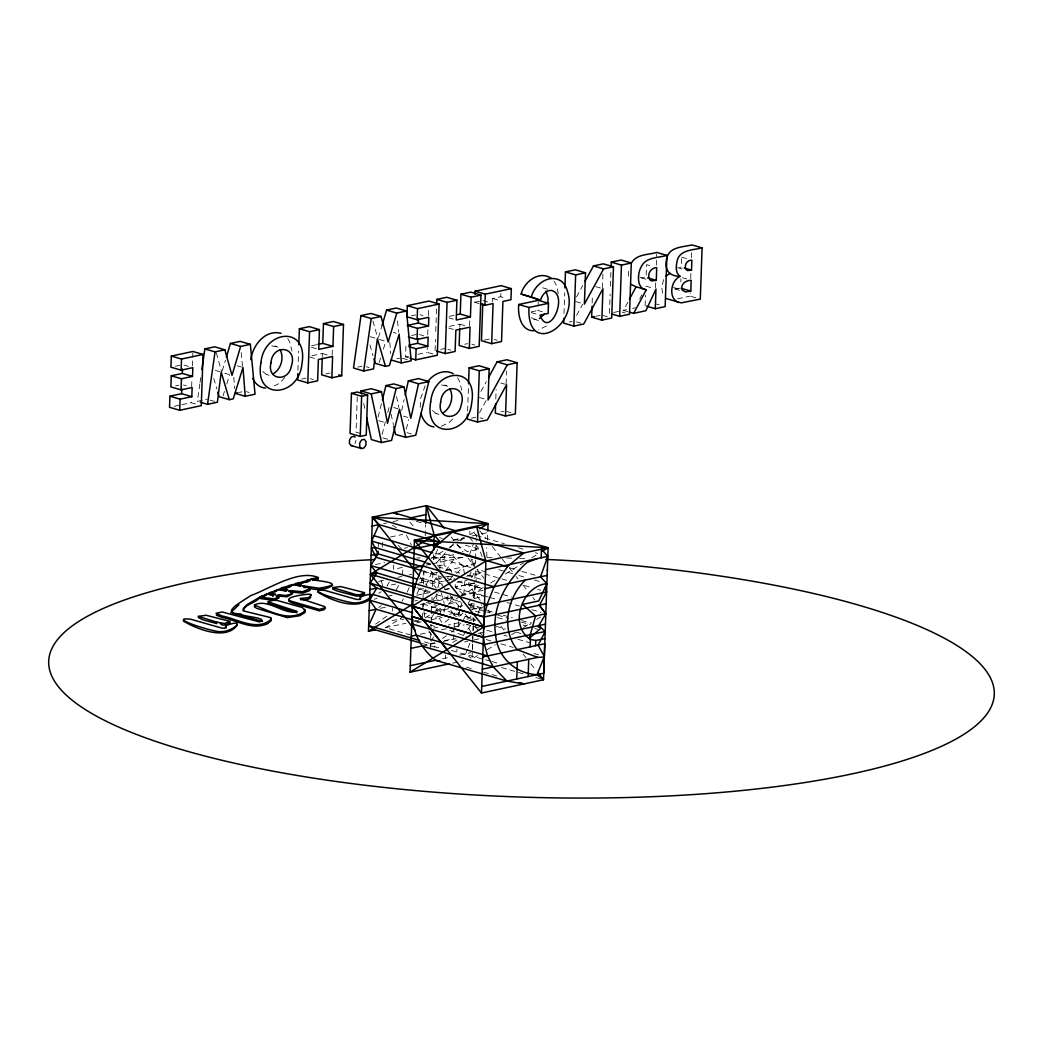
<?xml version="1.0" encoding="UTF-8"?>
<svg xmlns="http://www.w3.org/2000/svg" width="1043" height="1043" viewBox="0 0 1043 1043"><rect width="100%" height="100%" fill="white"/><g stroke="black" fill="none" stroke-linecap="round" stroke-linejoin="round"><path stroke-width="0.75" stroke-dasharray="5 3.75" d="M473.092 630.324L473.339 622.919M195.458 403.967L191.091 402.702L191.208 399.495M191.651 386.692L191.938 378.687M192.381 365.884L192.825 353.069M297.933 370.356L298.598 351.139M322.3 356.55L322.404 353.499L308.193 356.537M332.13 355.102L332.352 348.701M357.267 396.848L356.041 432.18L363.316 434.292M378.231 547.275L378.505 539.583M382.246 547.236L382.442 541.552M392.324 610.976L392.416 608.343M408.452 357.749L405.544 356.902L405.923 345.794M432.936 353.994L427.108 352.299L427.278 347.502M427.721 334.699L427.943 328.297M428.399 315.481L428.621 309.08M422.337 618.225L422.897 602.202M423.054 597.704L423.367 588.656L415.948 590.234M423.536 584.106L424.071 568.722M425.218 535.919L425.596 525.072M435.074 350.604L435.466 339.392M435.739 331.387L436.639 305.782M430.224 649.294L430.576 639.163M430.629 637.664L430.889 630.194M430.942 628.694L431.098 624.17M431.15 622.671L431.489 613.154M431.541 611.759L431.789 604.366M431.906 601.198L432.05 597.026M432.415 586.453L432.975 570.456M433.536 554.55L433.38 559.048L434.657 561.603M439.807 570.56L440.263 557.575M440.433 614.953L440.563 611.224L445.348 607.704M451.854 572.477L450.485 569.595L444.005 565.228L444.305 556.714M444.07 612.215L444.175 608.995M445.322 658.185L445.439 654.952M459.78 327.189L459.885 324.151L445.674 327.176M453.901 634.47L453.757 638.668L443.288 640.897M454.135 627.651L454.279 623.714M490.497 661.079L456.821 652.136L456.925 649.098M458.711 626.048L458.868 621.576M469.611 325.755L469.832 319.354M467.603 411.059L468.385 388.648M479.089 303.591L474.721 302.314L474.839 299.145M469.832 534.107L469.924 531.239M472.31 652.423L472.075 658.954L477.551 655.604M472.414 649.385L472.727 640.246M472.779 638.733L472.883 635.682L471.684 638.707M473.053 630.898L473.222 626.113M473.379 621.641L473.509 617.821L466.86 619.151M474.017 603.323L473.757 610.663L471.788 608.851M474.174 598.891L474.682 584.367M474.891 578.5L475.139 571.121L497.302 577.574M475.53 560.091L475.439 562.842L473.483 566.988M475.582 558.709L476.221 540.339M476.325 537.262L476.39 535.541L472.153 530.77M492.622 301.675L492.739 298.467L500.757 296.76L506.585 298.454M486.872 557.092L486.664 547.666M487.459 540.065L487.72 532.582L481.41 533.925M495.803 398.974L496.129 389.56M500.757 296.76L500.875 293.591M506.116 383.772L506.559 370.969M542.308 311.727L537.94 310.462L538.045 307.568M538.097 306.12L538.24 301.779M564.002 313.539L564.732 292.731M592.137 303.057L592.411 295.208M602.45 287.855L602.958 273.449M609.464 313.356L610.142 294.152M610.416 286.147L610.976 270.137M645.109 305.755L645.474 295.169M655.525 287.646L655.682 282.836M656.308 265.235L656.699 254.023M680.818 281.936L680.923 278.859M681.627 258.586L681.327 267.177L679.541 267.556M695.929 297.842L690.101 296.147L690.218 292.94M690.714 278.533L690.935 272.132M691.444 257.725L691.665 251.324M472.427 649.189L472.596 644.326M472.662 642.71L472.896 636.23M475.895 549.596L475.921 548.918M436.913 593.845L436.339 601.081L455.113 597.078M628.59 271.232L628.408 277.321M447.969 595.762L447.59 598.682L448.881 604.757M476.051 584.263L473.3 598.656M199.839 383.876L197.336 401.359L207.192 399.26M200.073 382.299L200.751 377.527M402.194 574.876L403.341 567.209L393.628 569.295L393.341 565.045M463.731 594.406L465.048 579.491M356.028 440.342L354.92 443.757M424.318 593.689L425.257 589.295M401.672 410.616L404.136 399.638M437.864 587.874L440.042 578.617L417.187 583.493M421.111 582.555L423.966 571.707L441.228 576.74M406.34 429.09L408.647 419.625M378.087 417.135L381.621 402.95M382.181 434.292L385.362 421.828M387.748 412.48L389.339 406.249M461.906 602.971L457.734 617.678L463.105 612.945L453.953 614.901L450.798 610.455M222.276 370.891L225.444 360.213M378.44 337.541L382.064 325.351M477.942 613.427L481.592 604.771M223.059 395.871L224.454 391.399M226.774 383.928L229.564 374.972M379.209 362.534L380.604 358.049M383.394 349.092L385.727 341.622M663.531 279.654L661.77 287.738L662.866 294.856M409.13 587.717L407.265 592.098M469.924 608.525L471.853 602.88M452.571 596.792L448.803 603.884L460.224 601.446M469.585 554.537L473.248 544.303M467.46 649.307L465.647 653.844L471.006 658.094M468.059 647.794L471.084 640.219M426.196 584.888L432.324 571.421M437.643 549.57L433.38 559.048L456.821 554.042M433.51 636.804L430.42 643.648L424.318 641.862L427.265 645.578M639.737 299.093L641.758 294.752M469.22 576.062L471.136 571.981M416.874 593.975L418.973 589.595L429.781 592.737M471.032 615.944L469.663 618.59L475.869 620.402M425.205 385.61L420.525 398.765L420.173 408.895M480.236 600.312L468.072 584.354L470.901 579.061M471.605 577.744L475.139 571.121M627.821 311.648L623.453 310.371L628.668 300.671M396.301 589.764L399.169 584.471M456.625 610.403L460.928 602.463M480.953 391.438L486.338 381.582M479.493 412.728L486.403 400.043M576.518 296.929L582.672 285.665M576.596 315.403L582.75 304.126M401.894 601.329L403.432 598.695M462.896 620.65L466.729 614.04M468.138 603.441L474.382 592.959L483.874 587.144M389.326 582.085L387.044 585.892L395.61 584.067M434.044 613.597L431.32 618.134L433.171 620.741M434.722 612.463L438.568 606.074L433.94 604.718M445.583 570.86L453.901 559.231M284.778 377.566L279.315 383.459L271.493 387.214M403.25 615.083L400.486 618.851L385.349 627.69L410.042 634.887M432.806 599.973L438.19 592.62M463.17 635.591L466.847 630.572M467.772 629.307L472.375 623.036M473.287 621.771L475.126 619.268L421.085 603.519M449.507 579.934L453.21 575.371M436.248 562.998L449.103 548.801M450.172 547.614L454.461 542.881M457.29 626.739L461.488 622.176L448.294 624.992M456.769 573.389L462.74 567.118L475.439 562.842L472.244 559.413M449.011 618.994L444.344 622.762M453.131 615.031L455.191 613.036M452.871 418.973L449.077 422.558L441.241 426.313M375.545 624.183L388.413 615.031M442.454 638.512L446.326 635.774M451.476 632.11L454.044 630.285M378.674 607.456L381.282 605.67M546.467 325.99L538.397 329.953M431.202 558.5L443.666 550.86M449.22 547.458L453.379 544.915M460.315 540.665L464.474 538.11M470.015 534.72L475.556 531.317M378.792 593.232L381.203 591.746M490.64 582.998L498.776 578.005M505.386 573.963L523.677 562.751M531.774 557.783L538.527 553.65L535.411 552.738M487.133 649.724L495.334 644.704M511.578 634.757L515.516 632.332M523.403 627.508L531.435 622.593M536.689 619.359L540.6 616.961M425.062 617.899L434.748 612.006M436.13 611.159L441.658 607.782M448.568 603.571L459.572 596.87M460.941 596.035L478.502 585.332M452.61 642.475L459.494 638.459M456.977 541.148L464.265 538.371M445.009 589.934L449.455 588.8M175.315 366.249L179.709 365.311M411.333 315.86L415.727 314.921M474.721 302.314L481.527 300.866M311.701 345.728L316.446 344.725M449.181 316.381L455.504 315.025M175.615 385.884L178.783 385.219M411.633 335.494L416.379 334.477M531.187 311.896L537.94 310.462M680.597 288.116L675.225 288.963M174.155 406.314L180.309 404.997M181.847 404.671L191.091 402.702M239.212 392.416L242.028 391.829M301.818 379.052L306.042 378.153M325.885 373.916L330.109 373.016M357.723 367.123L361.947 366.21M396.783 358.779L399.586 358.179M405.544 356.902L408.621 356.25M417.865 354.281L427.108 352.299M440.707 349.392L444.931 348.492M464.774 344.255L467.59 343.655M484.304 340.096L489.923 338.884M569.295 321.935L572.112 321.335M595.866 316.264L600.09 315.364M613.688 312.457L619.32 311.257M623.453 310.371L626.517 309.719M632.632 308.415L635.695 307.763M677.494 298.833L690.101 296.147M471.553 418.165L475.777 417.265M500.94 411.881L503.756 411.281M383.707 523.612L386.836 522.947M393.042 521.617L399.247 520.288M390.486 537.015L402.689 534.42M404.501 548.227L407.539 547.588M453.262 539.935L464.122 537.627M471.931 535.959L479.832 534.264M453.001 540.535L464.135 538.162M375.389 564.576L384.658 562.607M426.313 565.123L430.576 564.211M431.998 563.911L467.551 556.31M378.583 581.407L384.528 580.13M397.787 577.3L401.972 576.414M409.012 574.902L411.829 574.302M432.871 573.35L439.768 571.89M445.896 570.573L473.861 564.602L476.103 574.263L476.234 581.407M419.077 579.048L423.745 578.057M442.323 577.692L439.22 578.357L436.365 572.607M443.888 577.353L448.542 576.362M447.408 577.04L454.774 575.475M443.327 581.251L432.519 583.558L420.068 579.934M444.879 580.925L454.826 578.8M466.599 576.284L482.622 572.868M374.085 599.177L377.11 598.526M389.208 595.944L392.025 595.344M456.99 582.346L467.29 580.143M416.783 595.305L430.016 592.476M444.514 589.386L448.933 588.435M474.734 582.933L455.087 587.131L464.148 595.149M474.656 583.167L455.387 587.287L454.917 580.208M380.552 608.278L386.536 607M414.749 600.977L417.5 600.39M433.314 600.898L450.993 597.117M460.941 595.005L483.222 590.247M420.303 604.51L429.181 602.606M461.136 595.788L474.382 592.959L482.153 595.227M431.685 607.548L436.13 606.596M474.813 598.33L483 596.583M391.985 620.663L400.486 618.851L403.576 619.751M424.762 616.765L424.175 613.975L429.977 612.736M448.686 608.734L437.213 611.185L436.834 606.857M457.903 606.765L464.187 605.435M468.698 604.471L472.688 603.61M439.872 611.367L440.563 611.224M385.349 627.69L405.91 623.297M413.823 621.615L418.569 620.598M440.381 616.204L431.32 618.134L423.523 615.865M449.572 614.236L459.794 612.058M471.853 609.49L485.138 606.648M416.913 622.801L421.268 621.876M431.606 619.672L442.076 617.43M433.692 628.108L437.825 627.234M469.063 620.559L475.126 619.268M420.381 634.235L429.716 632.241M441.358 629.75L445.726 628.825L466.247 636.556M454.383 626.973L464.161 624.887M434.553 642.762L430.42 643.648L437.108 647.82L441.398 646.908M477.955 633.492L484.252 632.149M421.802 646.047L436 643.023M443.145 641.497L455.882 638.772M464.513 641.966L467.668 641.289M474.004 639.946L480.328 638.59M442.519 658.785L449.585 657.273M459.676 655.121L470.967 652.709M452.558 663.126L463.327 660.819M639.841 277.008L641.588 277.946L646.099 277.425L646.543 264.661L652.37 266.356M271.754 345.924L279.341 347.15M441.515 385.023L449.103 386.249M437.317 565.306L444.005 565.228M531.526 317.541L534.042 319.197L537.38 319.223M435.765 553.755L452.245 555.019L463.222 566.87L464.761 575.228M262.719 371.412L266.239 374.411L268.377 374.893M432.48 410.512L436 413.51L438.125 413.993M681.679 257.152L687.506 258.86M677.363 267.608L683.191 269.303M682.435 277.738L686.802 279.002M641.588 277.946L645.956 279.224M673.452 287.49L680.727 289.615M674.652 288.924L680.479 290.632M645.8 286.095L653.074 288.207M656.412 304.074L659.332 304.921M595.657 286.642L601.472 288.337M547.536 289.224L541.721 287.529L544.146 288.676M622.228 312.105L625.148 312.952M575.671 301.57L582.946 303.696M602.958 315.481L607.326 316.759M576.44 321.883L580.808 323.161M492.739 298.467L500.014 300.593M531.291 312.613L538.566 314.738M482.883 300.58L488.711 302.274M534.042 319.197L538.41 320.475M448.933 317.893L453.301 319.171M459.885 324.151L465.7 325.846M420.107 314.712L423.028 315.56M494.252 339.431L497.159 340.279M448.581 328.037L454.409 329.731M471.905 344.203L474.813 345.05M419.416 334.568L423.784 335.833M393.341 332.443L396.249 333.291M447.838 349.34L450.745 350.187M370.096 336.667L375.91 338.362M379.43 339.496L385.258 341.191M500.77 382.99L505.138 384.267M402.442 358.297L408.269 360.004M311.453 347.254L317.281 348.949M479.337 397.5L486.612 399.612M322.404 353.499L328.232 355.194M366.262 366.758L369.17 367.618M506.611 411.411L510.979 412.676M309.654 356.967L316.929 359.079M480.093 417.813L483 418.66M436 413.51L438.907 414.358M310.358 378.7L313.278 379.548M393.706 407.526L398.074 408.804M237.191 365.78L241.546 367.058M266.239 374.411L269.146 375.258M403.537 416.17L407.904 417.435M215.393 370.434L219.76 371.712M224.727 373.264L229.095 374.528M378.765 420.72L386.04 422.845M184.103 365.115L188.47 366.38M407.018 432.676L411.385 433.953M246.291 391.646L249.199 392.494M382.846 437.838L388.674 439.533M183.399 384.958L186.319 385.806M210.099 400.108L214.467 401.386M476.39 535.541L504.33 543.69M518.319 547.758L526.089 550.026M416.274 521.331L422.454 523.13M439.207 537.536L442.284 538.436M465.452 545.176L479.35 549.231L482.14 556.519M509.44 567.757L520.314 570.925M521.865 571.381L535.841 575.449M498.71 569.634L504.916 571.434M508.019 572.346L513.026 573.806M518.932 575.527L526.702 577.783M534.459 580.038L542.217 582.307M433.966 556.806L470.823 567.548M486.338 572.072L476.964 569.335L484.017 578.2M501.8 578.891L507.837 580.651M524.433 585.475L531.813 587.639M537.719 589.36L540.678 590.221M427.304 562.751L430.381 563.65M425.818 563.194L431.998 564.993M438.177 566.792L461.332 573.546M467.512 575.345L482.948 579.843M423.784 571.199L437.669 575.254L432.519 583.558L436.274 588.043M468.072 584.354L482.049 588.421M494.473 592.046L511.552 597.026M447.278 578.5L451.802 579.817M457.851 581.59L482.948 588.891M483.704 595.67L488.359 597.026M489.91 597.483L497.68 599.751M506.989 602.463L519.414 606.074M531.839 609.699L541.161 612.41M422.402 578.344L442.467 584.197M456.365 588.239L484.161 596.335M416.783 587.731L430.668 591.785M435.961 594.536L460.667 601.733M468.385 603.988L480.745 607.587M468.92 605.201L485.999 610.181M487.55 610.637L493.756 612.437M503.078 615.161L512.4 617.873M521.722 620.585L531.03 623.297M471.371 607.482L485.347 611.55M486.912 612.006L490.014 612.906M497.772 615.174L508.645 618.343M521.07 621.954L530.392 624.666M475.243 611.094L482.609 613.245M497.446 617.56L506.468 620.194M523.025 625.018L526.037 625.891M534.876 628.473L537.823 629.333M426.222 602.476L432.389 604.275M496.064 626.282L505.373 628.994M516.246 632.162L520.913 633.518M479.102 627.964L466.677 624.34L472.114 634.274M486.859 630.233L493.078 632.032M503.952 635.2L507.054 636.113M517.928 639.281L530.352 642.892M486.221 639.568L492.153 641.302M501.083 643.896L513.117 647.403M533.964 653.479L538.397 654.769M414.671 620.481L422.389 622.736M430.107 624.979L436.287 626.778M492.048 661.536L499.819 663.804M421.672 643.322L437.108 647.82M501.579 667.546L526.428 674.782M535.75 677.507L541.969 679.306M466.534 667.194L472.74 669.006M483.613 672.174L499.141 676.698M451.241 650.311L456.821 652.136M444.735 384.971L447.577 386.288M274.974 345.872L277.816 347.176M456.821 544.889L467.499 551.76L479.35 549.231L476.468 545.789M392.39 525.19L396.392 527.758M453.953 614.901L456.469 616.752M398.165 545.32L401.464 548.879M469.741 537.771L472.622 541.213M409.899 522.074L413.745 526.65M479.689 530.718L485.686 538.253M492.309 546.571L501.292 557.849M502.283 559.1L505.268 562.855M509.258 567.861L514.277 574.171M516.207 576.583L518.136 579.008M522.947 585.045L527.927 591.29M532.895 597.535L534.876 600.038M451.176 536.949L453.17 539.453M457.147 544.459L463.092 551.916M468.046 558.135L473.991 565.606M488.046 610.116L490.001 612.567M500.94 626.308L504.942 631.328M523.038 654.052L526.937 658.954M530.848 663.856L535.711 669.971M430.85 571.003L446.326 590.429M450.211 595.318L460.093 607.717M465.087 613.988L470.08 620.246M475.06 626.517L479.063 631.523M480.054 632.788L483.052 636.543M420.16 577.092L427.174 585.892M428.777 630.859L433.34 637.573M439.103 618.069L442.415 623.44M457.499 377.696L459.468 381.177L461.788 390.199M287.751 338.597L289.706 342.078L292.027 351.1M471.032 558.892L473.861 564.602M406.444 535.189L411.398 545.176M441.085 592.62L444.266 603.284M369.887 344.998L373.042 355.715M213.737 378.348L216.892 389.052M372.938 321.009L377.983 339.066M216.357 352.847L221.82 372.416M381.386 580.808L382.859 586.779M391.06 414.071L393.485 425.009M396.496 396.483L398.908 407.474M363.694 403.472L365.024 409.743M558.214 293.761L557.47 289.041A26.857 18.435 -73.8 0 0 554.055 281.323M397.539 320.892L398.582 332.156M241.233 352.625L242.576 367.097M389.821 342.378L390.682 353.577M233.788 377.318L234.636 388.517M423.445 603.832L423.68 606.987M424.019 611.719L424.175 613.975M416.835 557.992A473.066 119.241 2 0 1 420.107 557.914M431.619 557.692A473.066 119.241 2 0 1 464.526 557.47M487.094 557.653A473.066 119.241 2 0 1 493.587 557.757M506.637 558.031A473.066 119.241 2 0 1 513.182 558.201M519.727 558.396A473.066 119.241 2 0 1 526.285 558.618"/><path stroke-width="1.5" d="M313.187 579.921L313.069 579.569A3.963 1.004 2 0 0 312.04 579.178L282.601 587.6C285.482 588.826 295.704 585.723 289.159 585.384L289.107 586.805L283.865 588.565M544.928 587.809L546.584 591.942L539.518 605.162L545.815 613.766L483.796 627.012L446.965 649.593L412.363 606.205L412.663 596.179L415.583 583.845L422.819 565.502M412.298 608.134L414.436 540.248L476.69 526.95L548.123 547.758L543.52 679.762L481.488 693.008L412.363 606.205L483.796 627.012L484.108 617L487.016 604.653L494.252 586.309M483.73 628.942L485.869 561.056L476.69 526.95M481.723 686.477L543.742 673.23L544.772 643.74L482.753 656.973M169.918 396.197L169.527 407.305L179.722 410.277L201.286 405.662L203.072 354.437L192.877 351.478L171.313 356.08L170.922 367.188L181.117 370.161L192.825 367.657L192.525 376.393L181.456 378.765L171.261 375.793L170.869 386.901L181.065 389.873L192.134 387.501L191.821 396.666L180.1 399.169L169.918 396.197L181.625 393.693L191.821 396.666M179.722 410.277L180.1 399.169M181.117 370.161L181.508 359.053L171.313 356.08M181.065 389.873L181.456 378.765M181.625 393.693L181.782 389.117M192.525 376.393L182.329 373.433L182.486 369.053M216.788 622.176L224.519 623.505L230.151 621.393L206.097 615.266L198.131 616.296L216.788 622.176L216.735 623.584L202.877 619.777L198.339 617.508M220.373 623.049C220.92 626.908 227.726 624.431 230.099 622.801L229.264 622.554M243.071 610.859C245.47 603.336 256.943 602.971 259.916 597.052L282.888 587.626M271.415 593.141C275.887 593.584 271.336 597.365 271.415 593.141L269.029 592.959M272.549 595.045L272.601 593.636M272.875 596.609L272.927 595.201L275.574 594.288L273.696 593.858M275.209 591.929L275.261 590.521L276.943 590.664L272.34 592.646L270.463 592.281M297.816 373.55L297.594 379.952L307.789 382.924L317.633 380.825L318.389 359.509L332.6 356.471L331.857 377.788L341.7 375.689L343.499 324.464L333.304 321.492L323.447 323.591L322.756 343.369L332.952 346.341L333.643 326.563L323.447 323.591M298.82 344.738L299.38 328.728L309.236 326.628L319.432 329.601L318.741 349.379L332.952 346.341M297.998 583.924L298.05 582.502C300.814 583.819 315.938 580.351 307.163 579.973M307.789 382.924L309.575 331.7L299.38 328.728M322.248 358.075L321.661 374.815L331.857 377.788M351.439 393.315L350.044 433.458L360.226 436.417L366.223 435.14L367.631 394.997L357.436 392.025L351.439 393.315L361.634 396.275L367.631 394.997M360.226 436.417L361.634 396.275M420.12 642.866L375.35 629.829L368.466 631.289L372.442 517.172L426.274 505.672L488.033 523.677L487.772 531.096M415.753 584.445L376.875 572.868L370.76 565.567L377.996 553.885L378.087 551.252M409.912 358.179L415.727 359.874L437.304 355.272L439.09 304.048L428.895 301.075L407.331 305.677L406.939 316.785L417.135 319.758L428.842 317.255L428.543 326.003L417.461 328.362L407.278 325.403L418.347 323.03L428.543 326.003M415.727 359.874L416.118 348.766L408.843 346.641M417.135 319.758L417.526 308.65L407.331 305.677M416.118 348.766L427.826 346.263L428.151 337.111L417.083 339.47L417.461 328.362M427.826 346.263L417.643 343.303L417.8 338.714M418.347 323.03L418.504 318.663M449.481 663.778L410.055 672.2L412.663 596.179L484.108 617L546.167 603.741M425.648 523.573L426.274 505.672L444.201 528.201M436.691 304.178L436.861 299.38L446.717 297.268L456.912 300.241L456.221 320.018L470.432 316.981L471.123 297.203L460.928 294.243L460.237 314.021L470.432 316.981M433.692 550.065L434.214 535.163L426.274 505.672M460.928 294.243L470.784 292.131L480.966 295.104L479.18 346.328L469.324 348.427L470.067 327.111L455.856 330.149L455.113 351.465L445.27 353.564L447.056 302.34L436.861 299.38M459.728 328.714L459.142 345.468L469.324 348.427M467.499 414.267L467.329 419.064L477.511 422.037L487.368 419.925L506.585 384.684L505.49 416.053L515.346 413.954L517.132 362.729L506.95 359.757L497.094 361.869L488.632 377.357M468.555 383.85L469.115 367.84L478.972 365.741L489.154 368.7L488.059 400.043L507.289 364.828L517.132 362.729M474.995 294.387L475.113 291.206L501.148 285.652L511.331 288.624L510.953 299.732L502.922 301.44L501.527 341.556L491.67 343.655L481.488 340.696L482.766 303.787M477.511 422.037L479.311 370.813L469.115 367.84M491.67 343.655L493.078 303.539L484.917 305.286L485.295 294.178L475.113 291.206M481.488 693.008L484.108 617L423.732 599.399M495.634 403.68L495.308 413.093L505.49 416.053M516.754 678.993L517.367 661.718M528.136 676.568L528.736 659.28M530.157 646.856L530.418 639.411C508.176 625.226 522.204 585.827 546.871 583.663L540.496 576.805L547.823 556.362L541.46 549.179L541.161 557.783M535.594 645.695L535.776 640.467L544.954 638.629M534.068 330.774C520.809 331.205 517.628 314.764 518.749 304.504L538.292 300.332L548.488 303.291L548.136 313.435L540.026 315.155C548.514 338.506 566.923 300.201 554.328 291.636L551.903 290.489C546.024 289.719 541.943 295.182 540.47 300.241L521.135 294.048C524.173 281.727 538.944 270.241 551.108 278.181M563.833 318.337L563.676 323.147L573.859 326.107L583.715 324.008L602.932 288.768L601.837 320.136L611.693 318.037L613.48 266.812L603.297 263.84L593.441 265.939L584.98 281.441M564.902 287.92L565.462 271.923L575.319 269.811L585.501 272.784L584.406 304.113L603.623 268.911L613.48 266.812M573.859 326.107L575.645 274.883L565.462 271.923M601.837 320.136L591.655 317.163L592.033 306.186M611.094 266.943L611.263 262.145L621.106 260.033L631.302 263.005L629.516 314.23L619.659 316.329L612.384 314.217M619.659 316.329L621.445 265.105L611.263 262.145M631.302 263.266C636.126 254.01 648.172 254.961 656.751 252.419L666.946 255.392L665.147 306.616L655.304 308.715L655.982 289.054L645.891 310.736L633.649 313.343L629.281 312.066M656.282 280.384L656.738 267.634C650.676 267.621 646.451 274.974 650.024 279.98L651.784 280.919L656.282 280.384L647.547 277.842M690.792 291.088L691.17 280.28C685.877 280.254 680.153 284.178 682.187 290.032L685.42 291.936L690.792 291.088L682.057 288.546M691.522 270.15L691.874 260.124C686.998 259.968 683.726 265.457 686.138 269.615L687.559 270.567L691.522 270.15L684.247 268.025M678.328 302.509C668.081 298.063 670.662 280.567 680.088 276.382C667.755 276.226 663.922 268.194 666.985 257.699C669.567 246.669 683.321 247.087 691.887 244.922L702.082 247.895L700.296 299.119L681.183 302.874L665.76 298.428M547.327 570.404L547.353 569.739M547.901 303.604L548.005 297.829L546.037 291.036M201.886 369.574L204.845 348.923L214.675 346.824L224.858 349.796L232.015 375.376L240.633 346.419L250.372 344.346L255.027 394.189L245.196 396.288L235.001 393.315L237.817 392.716M200.256 402.207L207.531 404.332L215.041 351.882L224.858 349.796M406.522 310.997L396.783 313.083L388.165 342.039L381.021 316.446L370.826 313.474L361.008 315.573L353.499 368.023L363.681 370.982L373.537 368.883L377.37 338.792L385.493 366.328L389.404 365.493L399.169 334.138L401.346 362.951L411.177 360.852L406.522 310.997L396.34 308.037L386.601 310.11L382.064 325.351M363.681 370.982L371.191 318.545L381.021 316.446M405.192 394.932L408.361 380.812L418.66 378.609L428.842 381.582L415.753 435.218L405.74 437.356L395.545 434.396L393.824 426.574M428.842 381.582L418.543 383.785L410.812 418.282L403.941 386.901L393.759 383.928L385.923 385.597L382.403 399.795M250.763 359.666C252.667 345.376 265.157 329.184 281.089 333.343M403.941 386.901L396.118 388.57L387.501 423.262L381.49 391.699L371.295 388.726L361.034 390.916L361.699 394.058M226.357 357.175L230.438 343.46L240.177 341.374L250.372 344.346M537.666 672.422L543.52 679.762L537.08 674.665L544.329 656.503L538.11 645.161L545.202 631.484L538.801 625.565L545.815 613.766L538.866 605.031M521.135 294.048L531.317 297.02C534.368 284.7 549.139 273.214 561.29 281.154A26.857 18.435 -73.8 0 1 567.653 292.001C578.8 325.755 526.754 357.84 528.944 307.463L518.749 304.504M422.78 566.936L377.996 553.885L371.608 541.043L379.026 524.616L372.442 517.172L488.033 523.677L479.715 528.775M375.35 629.829L368.661 625.657L376.067 609.229L369.548 600.142L376.81 588.083L413.862 598.878M546.871 583.663L538.736 600.964L522.543 604.418L535.581 615.957L529.166 638.485L541.265 627.834L538.149 626.934M629.411 299.289L636.1 286.812L646.295 289.785L633.649 313.343M435.987 545.867L422.545 565.919L493.991 586.74L507.433 566.688L523.729 552.973L452.297 532.165L435.987 545.867L507.433 566.688M525.333 580.038C507.341 597.496 500.614 628.994 517.159 649.633L537.693 657.377L544.342 657.051M427.474 382.155C432.676 374.15 444.383 368.518 453.249 373.785M544.277 314.139L539.4 318.558M310.723 579.008L318.389 577.574C298.22 568.93 269.016 589.243 250.503 595.67C245.105 599.999 217.257 613.858 240.842 613.897C240.829 616.517 267.269 617.547 260.959 621.367A3.494 0.874 2 0 1 259.016 621.824L222.146 611.967L216.057 613.284L222.237 616.022C236.996 618.734 256.813 631.706 270.997 619.503L271.31 618.121L270.45 617.547L244.284 611.146L243.11 609.438L243.645 608.069L247.152 604.536L259.916 597.052L274.166 598.93L278.924 596.831L276.03 595.788L278.898 594.693L285.443 595.475L289.824 594.51L293.018 592.411L288.494 591.342L290.736 590.586L302.705 591.733L310.788 588.213C288.989 583.037 316.107 587.965 318.884 588.239C346.08 583.911 324.725 581.525 313.187 579.934M288.768 600.273L288.859 601.289L292.249 602.945L319.354 610.833L323.956 609.725L325.273 608.382M666.021 276.095L669.906 273.422M238.899 604.731L230.829 612.593L262.562 621.419M254.935 605.814L254.283 606.804L256.787 608.356L287.229 617.625L299.771 615.709L304.96 612.528L304.282 609.933M216.644 614.392L216.409 615.214L222.185 617.43C236.944 620.155 256.774 633.127 270.958 620.911L271.258 619.529L270.398 618.955M183.281 620.885C194.911 628.29 226.344 641.497 237.348 624.835M317.789 592.163C330.162 599.686 355.024 610.768 370.578 598.865M273.149 373.876C281.062 369.196 284.387 357.853 280.072 349.679M442.91 412.976C450.824 408.308 454.148 396.953 449.833 388.778M368.466 631.289L412.741 604.171M412.363 606.205L485.869 561.056L548.123 547.758L542.634 551.121M410.055 672.2L446.965 649.593M364.607 594.08L360.409 596.009L355.911 596.009L337.397 591.055L332.6 588.995L333.591 588.5M264.961 624.601L268.273 623.166M262.262 597.326L264.687 596.335M276.695 596.987L278.846 596.114L287.034 596.792L292.666 593.689M537.158 558.631L526.963 562.516C506.885 580.508 491.214 606.909 495.621 634.783C497.107 656.712 515.229 673.765 537.08 674.665M268.664 602.789L267.829 603.428L296.981 612.762M299.524 583.493L307.359 581.525M181.508 359.053L203.072 354.437M309.575 331.7L319.432 329.601M333.643 326.563L343.499 324.464M417.526 308.65L439.09 304.048M447.056 302.34L456.912 300.241M471.123 297.203L480.966 295.104M485.295 294.178L511.331 288.624M575.645 274.883L585.501 272.784M621.445 265.105L631.302 263.005M666.946 255.392C658.368 257.921 646.321 256.969 641.497 266.226A16.18 11.108 -73.8 0 0 638.785 274.205C637.794 280.098 638.837 289.067 646.295 289.785M702.082 247.895C693.517 250.059 679.749 249.642 677.168 260.672C676.06 265.835 675.082 272.953 680.088 276.382M318.024 344.386L322.756 343.369M457.082 314.686L460.237 314.021M171.261 375.793L182.329 373.433M528.944 307.463L548.488 303.291M408.856 345.168L417.643 343.303M591.655 317.163L594.458 316.564M207.531 404.332L217.387 402.233L221.207 372.129L229.33 399.678L233.241 398.843L243.006 367.475L245.196 396.288M361.034 390.916L371.217 393.889L381.49 391.699M479.311 370.813L489.154 368.7M366.693 417.591L371.347 439.559L381.529 442.532L391.581 440.381L399.534 409.221L405.74 437.356M372.142 526.076L379.026 524.616L440.785 542.608L434.214 535.163L372.442 517.172L419.169 575.853M410.173 517.954L425.961 514.59M488.033 523.677L434.214 535.163L370.461 574.237L415.323 630.572M371.112 555.358L377.996 553.885M433.901 544.081L440.785 542.608M414.162 548.827L438.699 543.599M312.405 579.986L318.35 578.982L317.437 578.435M303.735 587.483L306.16 587.548M290.684 591.994L302.653 593.141L309.68 590.586L310.306 589.347M413.563 567.848L423.719 565.671M274.739 600.207L279.081 597.822L277.999 597.561M369.926 589.543L376.81 588.083L370.148 583.206L376.875 572.868L370.461 574.237L415.231 587.287M413.041 584.38L415.583 583.845L487.016 604.653M485.595 569.647L547.823 556.362M369.73 595.162L372.964 594.471L413.106 606.166M369.183 610.703L376.067 609.229L413.119 620.037M484.995 588.656L547.158 575.384M484.474 605.201L546.584 591.942M411.737 623.91L484.5 644.444L487.602 655.943L493.235 666.868L506.937 681.092L523.99 683.934L519.336 682.578M411.307 636.165L416.17 635.135L487.602 655.943M410.89 648.381L421.802 646.047L493.235 666.868M545.463 624.144L483.43 637.39L411.998 616.569C413.289 633.883 421.972 649.476 435.492 660.284L506.937 681.092M483.183 644.717L545.202 631.484M410.277 665.669L435.492 660.284L440.146 661.053M482.322 669.189L537.693 657.377M375.545 547.314L371.373 548.11L375.91 557.262L422.232 570.756M300.671 599.738C303.682 599.621 311.857 600.312 310.605 595.736M271.363 594.549L266.004 594.197M273.566 600.377L259.876 598.46M355.168 437.173L354.125 436.352L351.491 436.913L349.561 439.911L349.444 443.458L351.191 445.557L352.495 445.622M361.386 448.529L363.994 447.969L365.91 445.087L366.041 441.541L364.307 439.312L361.686 439.872L359.757 442.884L359.626 446.43L361.386 448.529L351.191 445.557M412.441 606.179L483.796 627.012L414.436 540.248L548.123 547.758M291.857 584.601C297.568 586.01 308.298 585.905 295.677 583.376L295.625 584.784L300.749 586.283M272.927 595.201L268.977 594.367M261.102 596.413L266.395 595.149L264.726 594.927M277.334 589.751L285.3 590.794L287.894 589.843L281.167 588.33M265.587 388.061C259.707 387.866 255 383.55 252.667 378.4M433.953 426.9C427.043 426.248 422.65 419.625 420.968 413.432M530.418 639.411L535.776 640.467M636.1 286.812L630.95 284.348M411.998 616.569L483.43 637.39L484.5 644.444M593.441 265.939L603.623 268.911M646.569 306.173L655.304 308.715M480.549 304.008L484.917 305.286M386.601 310.11L396.783 313.083M361.008 315.573L371.191 318.545M497.094 361.869L507.289 364.828M408.348 336.928L417.083 339.47M436.535 351.022L445.27 353.564M391.164 359.978L401.346 362.951M385.493 366.328L375.297 363.368L373.955 358.779M408.361 380.812L418.543 383.785M385.923 385.597L396.118 388.57M338.792 374.828L341.7 375.689M230.438 343.46L240.633 346.419M204.845 348.923L215.041 351.882M229.33 399.678L219.147 396.705L217.791 392.116M455.296 530.665L393.537 512.674L397.579 514.46M414.436 540.248L485.869 561.056M373.994 535.75L432.676 552.855M371.608 541.043L428.816 557.718M374.802 547.458L425.753 562.294M370.76 565.567L416.991 579.034M413.119 595.722L370.148 583.206L373.994 585.084M369.548 600.142L412.624 612.697M309.289 588.056C316.759 590.716 327.072 589.66 332.652 585.266M286.317 591.016L281.128 589.738M368.661 625.657L419.664 640.506M531.317 297.02L540.47 300.241M360.109 598.434L360.591 599.334M225.601 627.156L226.083 628.055M371.217 393.889L381.529 442.532M545.919 559.413A473.066 119.241 2 0 1 946.64 743.868A473.066 119.241 2 0 1 165.055 744.506A473.066 119.241 2 0 1 374.724 559.556M270.932 362.951C266.734 380.291 288.507 382.559 291.375 366.054C298.102 346.028 272.406 343.356 270.932 362.951M440.681 402.05C436.495 419.39 458.255 421.659 461.136 405.153C467.864 385.128 442.167 382.455 440.681 402.05M260.959 362.638C253.84 401.346 298.976 397.031 301.909 363.942C308.897 325.129 263.944 329.562 260.959 362.638M430.72 401.738C423.601 440.446 468.737 436.13 471.658 403.054C478.659 364.229 433.692 368.661 430.72 401.738M226.122 626.634L224.388 628.251L221.624 628.042L190.569 619.19C165.003 616.7 215.823 633.179 221.533 631.589C233.449 631.602 247.791 617.417 225.64 625.748L226.122 626.634M360.643 597.913L358.909 599.529L356.145 599.321L325.09 590.468C299.51 587.978 350.331 604.458 356.041 602.867C367.957 602.88 382.299 588.695 360.161 597.026L360.643 597.913M305.143 610.155L304.999 611.107C289.328 622.71 269.459 610.859 254.323 605.096C267.503 597.691 285.208 615.735 297.138 611.42L267.79 601.798L273.553 600.246L277.125 600.442L302.301 607.482L305.143 610.155M311.127 595.058L308.585 597.665L300.097 598.46L324.49 606.544L325.403 607.626L319.406 609.425L292.301 601.524C279.185 598.004 306.733 593.506 310.658 594.327L311.127 595.058M363.199 593.337L359.835 594.732L355.963 594.601L332.639 587.574L340.605 586.544L364.659 592.672L363.199 593.337"/></g></svg>
